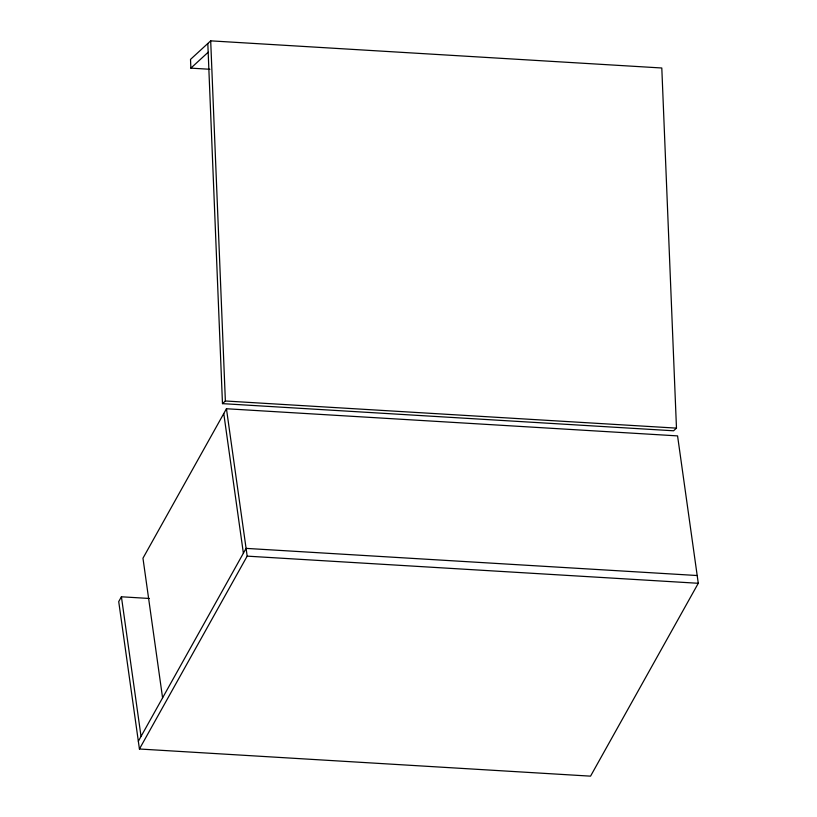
<?xml version="1.0" encoding="UTF-8"?>
<svg xmlns="http://www.w3.org/2000/svg" width="817" height="817" viewBox="0 0 817 817"><rect width="100%" height="100%" fill="white"/><g stroke="black" fill="none" stroke-linecap="round" stroke-linejoin="round"><path stroke-width="1.23" d="M149.368 598.473L121.416 596.788L118.72 601.608L139.431 749.005L590.548 776.15L698.28 583.287L677.569 435.89L226.452 408.745L142.965 558.215L162.583 697.851M138.349 741.244L246.08 548.381L697.187 575.525M139.431 749.005L247.173 556.142L226.452 408.745M207.814 43.495L222.479 403.639L673.586 430.784L676.476 428.128L661.801 67.995L210.694 40.85L190.514 59.396L190.872 68.138L209.928 69.282M190.872 68.138L208.172 52.237M222.479 403.639L225.369 400.984L676.476 428.128M247.173 556.142L698.28 583.287M223.766 413.565L243.384 553.201M121.416 596.788L141.035 736.423M210.694 40.85L225.369 400.984"/></g></svg>
